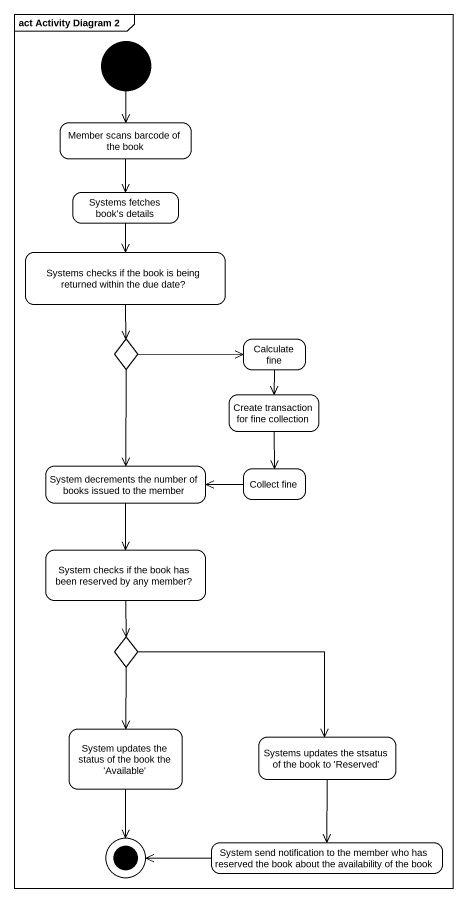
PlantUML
@startuml
mainframe act Activity Diagram 2
hide empty description
state "Member scans barcode of the book" as Member_scans_barcode_of_the
state "Systems fetches book's details" as Systems_fetches_book_s
state "Systems checks if the book is being returned within the due date?" as Systems_checks_if_the_book
state choice1 <<choice>>
state "Calculate fine" as Calculate_fine
state "Create transaction for fine collection" as Create_transaction_for_fine
state "System decrements the number of books issued to the member" as System_decrements_the
state "Collect fine" as Collect_fine
state "System checks if the book has been reserved by any member?" as System_checks_if_the_book
state choice2 <<choice>>
state "System updates the status of the book the 'Available'" as System_updates_the_status
state "Systems updates the stsatus of the book to 'Reserved'" as Systems_updates_the_stsatus
state "System send notification to the member who has reserved the book about the availability of the book" as System_send_notification_to
[*] --> Member_scans_barcode_of_the
Member_scans_barcode_of_the --> Systems_fetches_book_s
Systems_fetches_book_s --> Systems_checks_if_the_book
Systems_checks_if_the_book --> choice1
choice1 -right-> Calculate_fine
choice1 --> System_decrements_the
Calculate_fine --> Create_transaction_for_fine
Create_transaction_for_fine --> Collect_fine
System_decrements_the --> System_checks_if_the_book
Collect_fine -left-> System_decrements_the
System_checks_if_the_book --> choice2
choice2 --> System_updates_the_status
choice2 -right-> Systems_updates_the_stsatus
Systems_updates_the_stsatus --> System_send_notification_to
System_updates_the_status --> [*]
System_send_notification_to -left-> [*]
@enduml
